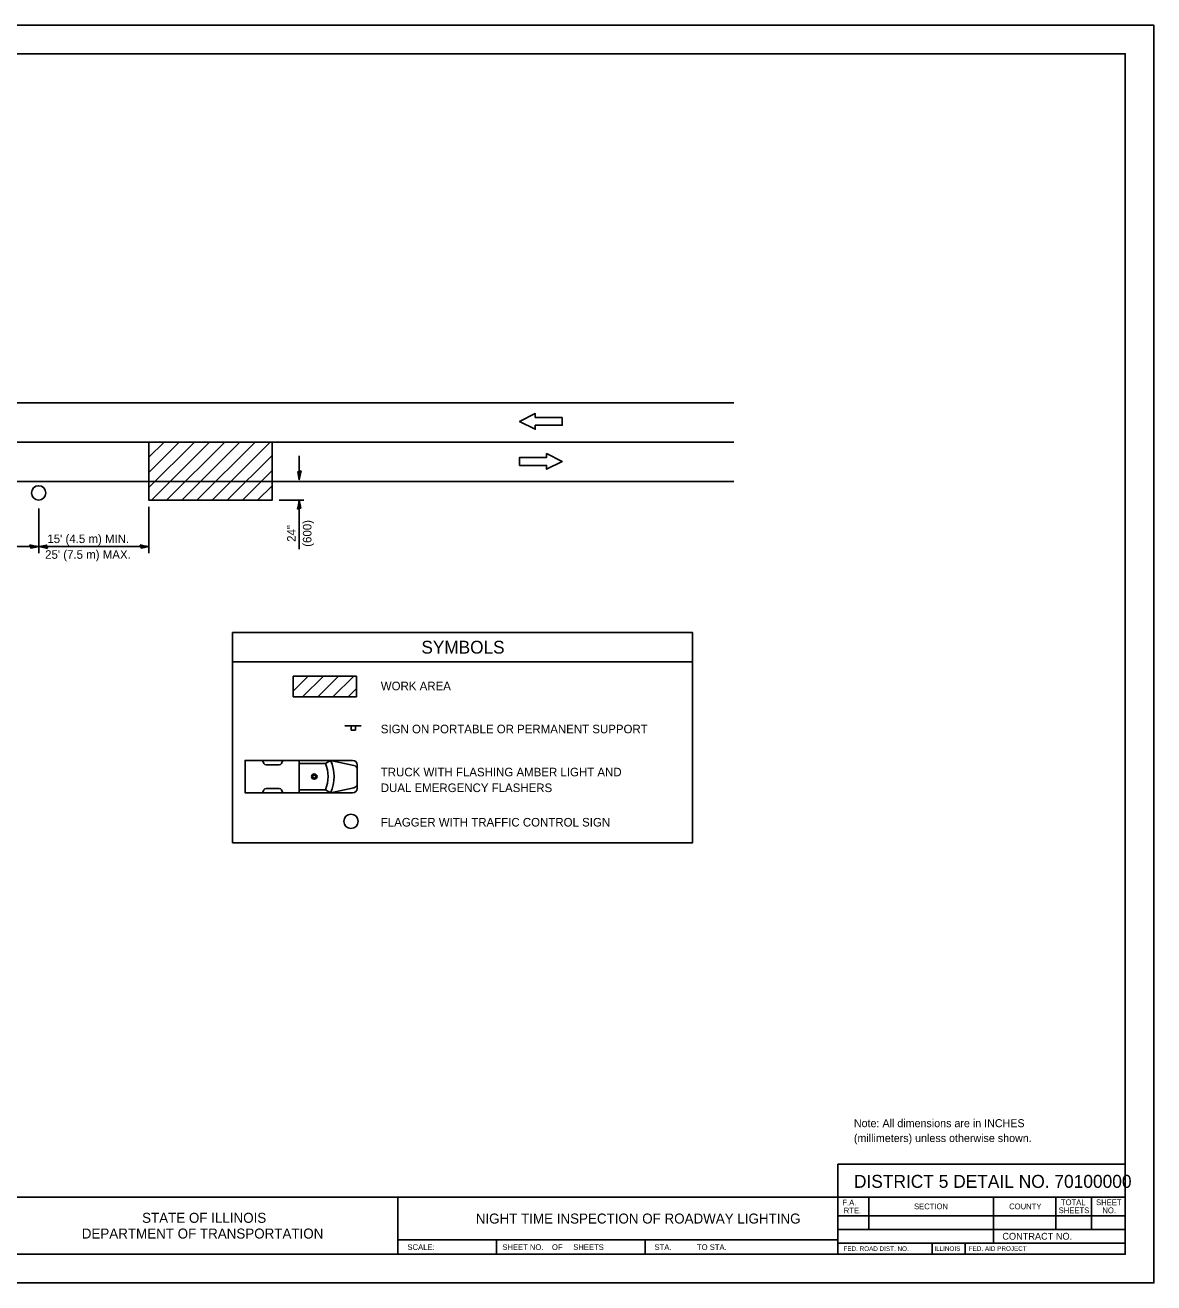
# Model space of a CAD drawing. Extents: x 99504 to 100184, y 99836 to 100288.
# Drawn here: x 99789.4 to 100184.3, y 99848.1 to 100288.1 of the extents above; entities that cross this region are included whole.
import ezdxf

# ---------------------------------------------------------------- set-up
doc = ezdxf.new("R2010")
doc.units = 0
for name, color, linetype in [('Design_PR_Roadway Dimensions', 7, 'Continuous'), ('Design_PR_Roadway Notes', 7, 'Continuous'), ('Level 2', 7, 'Continuous'), ('Level 29', 7, 'Continuous'), ('Level 43', 7, 'Continuous'), ('Level 54', 7, 'Continuous'), ('Level 8', 7, 'Continuous'), ('Removal_Items', 7, 'Continuous'), ('Sheets_50 Reference Boundary', 7, 'Continuous'), ('Sheets_General Details', 7, 'Continuous'), ('Sheets_Printer Plotting Border', 7, 'Continuous'), ('Stage_Construction Traffic Control', 7, 'Continuous'), ('Topo_Advertising Sign', 7, 'Continuous')]:
    doc.layers.add(name, color=color, linetype=linetype)

msp = doc.modelspace()

# ---------------------------------------------------------------- linework, layer by layer
at = {"layer": 'Design_PR_Roadway Notes'}
for points in [[(99861.97, 100075.61), (100022.9, 100075.61), (100022.9, 100065.36), (99861.97, 100065.36)], [(99861.97, 100065.36), (100022.9, 100065.36), (100022.9, 100002.1), (99861.97, 100002.1)]]:
    msp.add_lwpolyline(points, close=True, dxfattribs=at)
at = {"layer": 'Level 2'}
msp.add_line((99652.46, 100142.28), (100037.34, 100142.28), dxfattribs=at)
at = {"layer": 'Level 29'}
for p, q in [((99652.46, 100156.04), (100037.34, 100156.04)), ((99652.46, 100128.52), (100037.34, 100128.52))]:
    msp.add_line(p, q, dxfattribs=at)
at = {"layer": 'Level 43'}
for p, q in [((99885.3, 100129.09), (99885.3, 100137.45)), ((99794.13, 100119.04), (99794.13, 100103.44)), ((99832.71, 100119.68), (99832.71, 100103.44)), ((99878.29, 100121.94), (99886.83, 100121.94)), ((99885.3, 100121.94), (99885.3, 100104.83)), ((99735.63, 100105.7), (99794.13, 100105.7)), ((99794.13, 100105.7), (99832.71, 100105.7))]:
    msp.add_line(p, q, dxfattribs=at)
for points in [[(99885.96, 100132.21), (99885.36, 100131.96), (99884.78, 100131.86), (99885.03, 100130.65), (99885.3, 100129.09), (99885.61, 100130.75)], [(99884.65, 100118.82), (99885.25, 100119.07), (99885.83, 100119.17), (99885.57, 100120.38), (99885.3, 100121.94), (99885, 100120.28)], [(99791.01, 100106.35), (99791.26, 100105.75), (99791.36, 100105.18), (99792.57, 100105.43), (99794.13, 100105.7), (99792.47, 100106)], [(99797.26, 100105.05), (99797, 100105.65), (99796.91, 100106.22), (99795.7, 100105.97), (99794.13, 100105.7), (99795.8, 100105.4)], [(99829.59, 100106.35), (99829.84, 100105.75), (99829.94, 100105.18), (99831.15, 100105.43), (99832.71, 100105.7), (99831.04, 100106)]]:
    msp.add_lwpolyline(points, close=True, dxfattribs=at)
at = {"layer": 'Level 54'}
for p, q in [((99883.13, 100053.13), (99883.13, 100060.41)), ((99883.13, 100060.41), (99905.31, 100060.41)), ((99905.31, 100060.41), (99905.31, 100053.13)), ((99905.31, 100053.13), (99883.13, 100053.13))]:
    msp.add_line(p, q, dxfattribs=at)
at = {"layer": 'Level 8'}
for p, q in [((99872.93, 100029.85), (99872.47, 100030.93)), ((99879.03, 100029.85), (99879.49, 100030.93)), ((99885.24, 100030.93), (99885.24, 100019.58)), ((99894.44, 100030.93), (99885.24, 100030.93)), ((99894.44, 100029.89), (99885.24, 100029.89)), ((99894.44, 100029.89), (99896.22, 100030.93)), ((99896.22, 100030.93), (99904.33, 100029.18)), ((99878.27, 100029.37), (99873.69, 100029.37)), ((99905.59, 100021.09), (99905.59, 100029.42)), ((99878.27, 100021.14), (99873.69, 100021.14)), ((99896.22, 100019.58), (99904.33, 100021.33)), ((99872.93, 100020.66), (99872.47, 100019.58)), ((99879.03, 100020.66), (99879.49, 100019.58)), ((99894.44, 100020.63), (99885.24, 100020.63)), ((99894.44, 100019.58), (99885.24, 100019.58)), ((99894.44, 100020.63), (99896.22, 100019.58))]:
    msp.add_line(p, q, dxfattribs=at)
for points in [[(99903.96, 100030.93), (99866.34, 100030.93), (99866.34, 100019.58), (99903.96, 100019.58)], [(99905.59, 100022.8), (99905.59, 100027.71)]]:
    msp.add_lwpolyline(points, dxfattribs=at)
for centre, major_axis, start_param, end_param in [((99873.69, 100030.13), (0.816, 0), 3.514928, 4.712389), ((99878.27, 100030.13), (0.816, 0), 4.712389, 5.909616), ((99881.35, 100025.26), (14.02, 0), 5.917825, 6.648545), ((99881.35, 100025.26), (16.09, 0), 5.891561, 6.674809), ((99903.96, 100029.42), (1.63, 0), 0, 1.570796), ((99903.96, 100027.71), (1.63, 0), 0, 1.341078), ((99873.69, 100020.39), (-0.816, 0), 4.712389, 5.90985), ((99878.27, 100020.39), (0.816, 0), 0.373569, 1.570796), ((99903.96, 100021.09), (1.63, 0), 4.712389, 6.283185), ((99903.96, 100022.8), (1.63, 0), 4.942408, 6.283185)]:
    msp.add_ellipse(centre, major_axis=major_axis, ratio=0.924014, start_param=start_param, end_param=end_param, dxfattribs=at)
for major_axis in [(-0.98, 0), (-0.569, 0)]:
    msp.add_ellipse((99890.53, 100025.26), major_axis=major_axis, ratio=0.924014, dxfattribs=at)
at = {"layer": 'Removal_Items'}
for p, q in [((99832.71, 100142.28), (99832.71, 100142.28)), ((99832.71, 100136.97), (99838.01, 100142.28)), ((99832.71, 100131.67), (99843.32, 100142.28)), ((99832.71, 100126.37), (99848.62, 100142.28)), ((99833.59, 100121.94), (99853.92, 100142.28)), ((99838.89, 100121.94), (99859.23, 100142.28)), ((99844.19, 100121.94), (99864.53, 100142.28)), ((99849.5, 100121.94), (99869.83, 100142.28)), ((99854.8, 100121.94), (99875.14, 100142.28)), ((99860.1, 100121.94), (99875.79, 100137.63)), ((99865.41, 100121.94), (99875.79, 100132.33)), ((99870.71, 100121.94), (99875.79, 100127.02)), ((99883.13, 100060.41), (99883.13, 100060.41)), ((99883.13, 100055.1), (99888.43, 100060.41)), ((99886.45, 100053.13), (99893.73, 100060.41)), ((99891.76, 100053.13), (99899.04, 100060.41)), ((99897.06, 100053.13), (99904.34, 100060.41)), ((99902.36, 100053.13), (99905.31, 100056.07))]:
    msp.add_line(p, q, dxfattribs=at)
msp.add_lwpolyline([(99875.79, 100142.28), (99832.71, 100142.28), (99832.71, 100121.94), (99875.79, 100121.94)], close=True, dxfattribs=at)
at = {"layer": 'Sheets_50 Reference Boundary'}
msp.add_lwpolyline([(99544.27, 100278.14), (100174.27, 100278.14), (100174.27, 99878.14), (99544.27, 99878.14)], close=True, dxfattribs=at)
at = {"layer": 'Sheets_General Details'}
for p, q in [((100184.27, 100288.14), (99504.27, 100288.14)), ((100184.27, 99848.14), (100184.27, 100288.14)), ((99544.27, 99878.14), (100174.27, 99878.14)), ((99919.76, 99878.14), (99919.76, 99858.14)), ((100073.76, 99878.14), (100073.76, 99858.14)), ((100084.56, 99878.14), (100084.56, 99866.84)), ((100128.16, 99878.14), (100128.16, 99862.04)), ((100150, 99878.14), (100150, 99866.84)), ((100162.42, 99878.14), (100162.42, 99866.84)), ((100073.76, 99871.64), (100174.27, 99871.64)), ((100073.76, 99866.84), (100174.27, 99866.84)), ((99919.76, 99863.14), (100073.76, 99863.14)), ((99954.27, 99863.14), (99954.27, 99858.14)), ((100006.27, 99863.14), (100006.27, 99858.14)), ((100073.76, 99862.04), (100174.27, 99862.04)), ((100106.7, 99862.04), (100106.7, 99858.14)), ((100118.3, 99862.04), (100118.3, 99858.14)), ((100184.27, 99848.14), (99504.27, 99848.14))]:
    msp.add_line(p, q, dxfattribs=at)
for points in [[(99544.27, 100278.14), (100174.27, 100278.14), (100174.27, 99858.14), (99544.27, 99858.14)], [(100073.76, 99878.14), (100174.27, 99878.14), (100174.27, 99889.63), (100073.76, 99889.63)]]:
    msp.add_lwpolyline(points, close=True, dxfattribs=at)
at = {"layer": 'Sheets_Printer Plotting Border'}
msp.add_lwpolyline([(99504.27, 99848.14), (100184.27, 99848.14), (100184.27, 100288.14), (99504.27, 100288.14)], close=True, dxfattribs=at)
at = {"layer": 'Stage_Construction Traffic Control'}
for points in [[(99977.28, 100150.91), (99967.85, 100150.91), (99967.85, 100152.28), (99962.39, 100149.53), (99967.85, 100146.78), (99967.85, 100148.15), (99977.28, 100148.15)], [(99962.39, 100134.13), (99971.82, 100134.13), (99971.82, 100132.76), (99977.28, 100135.51), (99971.82, 100138.26), (99971.82, 100136.89), (99962.39, 100136.89)]]:
    msp.add_lwpolyline(points, close=True, dxfattribs=at)
for centre in [(99794.13, 100124.5), (99903.38, 100009.6)]:
    msp.add_circle(centre, 2.5, dxfattribs=at)
at = {"layer": 'Topo_Advertising Sign'}
msp.add_line((99907, 100043.07), (99901.23, 100043.07), dxfattribs=at)
msp.add_lwpolyline([(99904.94, 100041.51), (99904.94, 100043.07), (99903.49, 100043.07), (99903.49, 100041.51)], close=True, dxfattribs=at)

# ---------------------------------------------------------------- texts
at = {"layer": 'Design_PR_Roadway Dimensions'}
for s, p in [('(600)', (99889.55, 100105.65)), ('24"', (99884.05, 100107.38))]:
    msp.add_text(s, height=3, rotation=90, dxfattribs=at).set_placement(p)
for s, p in [("15' (4.5 m) MIN.", (99797.15, 100106.95)), ("25' (7.5 m) MAX.", (99796.37, 100101.45))]:
    msp.add_text(s, height=3, dxfattribs=at).set_placement(p)
at = {"layer": 'Design_PR_Roadway Notes'}
for s, height, p in [('SYMBOLS', 4.5, (99928.02, 100068.28)), ('WORK AREA', 3, (99913.81, 100055.46)), ('SIGN ON PORTABLE OR PERMANENT SUPPORT', 3, (99913.81, 100040.4)), ('TRUCK WITH FLASHING AMBER LIGHT AND', 3, (99913.81, 100025.34)), ('DUAL EMERGENCY FLASHERS', 3, (99913.81, 100019.84)), ('FLAGGER WITH TRAFFIC CONTROL SIGN', 3, (99913.81, 100007.79))]:
    msp.add_text(s, height=height, dxfattribs=at).set_placement(p)
at = {"layer": 'Sheets_General Details'}
for s, height, p in [('Note: All dimensions are in INCHES', 2.8003, (100079.33, 99902.6)), ('(millimeters) unless otherwise shown.', 2.8003, (100079.33, 99897.4)), ('DISTRICT 5 DETAIL NO. 70100000   ', 4.5381, (100079.34, 99881.38)), ('F.A.', 2, (100075.3, 99875.24)), ('SECTION', 2, (100100.36, 99873.89)), ('COUNTY', 2, (100133.65, 99873.89)), ('TOTAL', 2, (100151.77, 99875.32)), ('SHEET', 2, (100164.06, 99875.32)), ('STATE OF ILLINOIS', 3.5, (99830.3, 99869.14)), ('NIGHT TIME INSPECTION OF ROADWAY LIGHTING', 3.5, (99947.03, 99868.89)), ('RTE.', 2, (100075.77, 99872.44)), ('SHEETS', 2, (100150.98, 99872.52)), ('NO.', 2, (100166.27, 99872.52)), ('DEPARTMENT OF TRANSPORTATION', 3.5, (99809.2, 99863.64)), ('CONTRACT NO.      ', 2.4, (100131.27, 99863.24)), ('SCALE:          ', 2, (99923.14, 99859.64)), ('SHEET NO.    OF     SHEETS', 2, (99956.31, 99859.64)), ('STA.            TO STA.            ', 2, (100009.57, 99859.64)), ('FED. ROAD DIST. NO.  ', 1.6, (100075.69, 99859.29)), ('ILLINOIS', 1.6, (100107.49, 99859.33)), ('FED. AID PROJECT', 1.6, (100119.52, 99859.33))]:
    msp.add_text(s, height=height, dxfattribs=at).set_placement(p)

doc.saveas('drawing.dxf')
